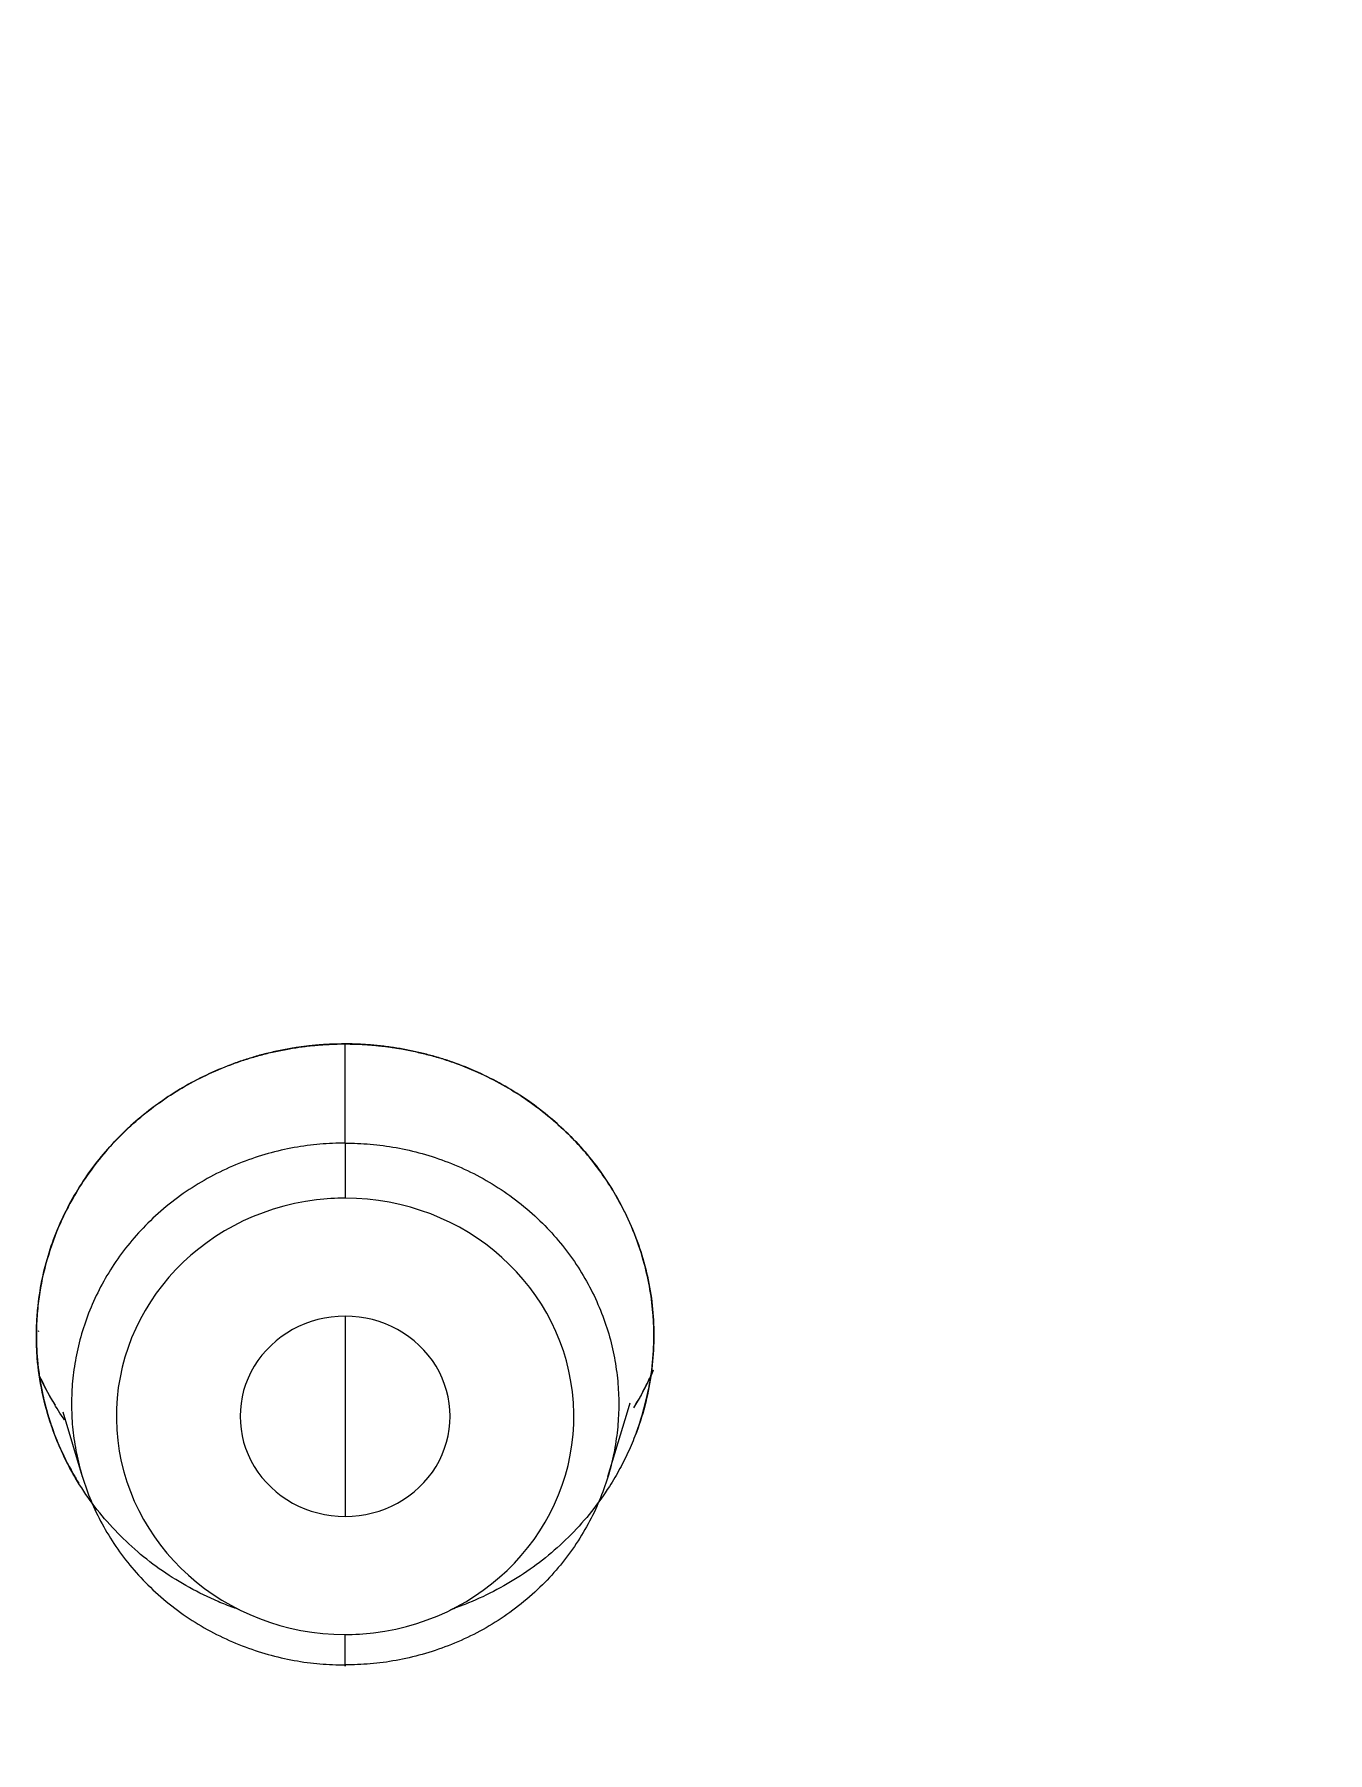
# Model space of a CAD drawing. Extents: x 5217 to 6345, y 0 to 827.
# Drawn here: x 5755.17 to 5763.79, y 480.77 to 492.23 of the extents above; entities that cross this region are included whole.
import ezdxf

# ---------------------------------------------------------------- set-up
doc = ezdxf.new("R2010")
doc.units = 0
doc.header["$LTSCALE"] = 30
doc.header["$MEASUREMENT"] = 0
doc.linetypes.add('HIDDEN2', pattern=[4.7625, 3.175, -1.5875])
doc.layers.add('1', color=7, linetype='CONTINUOUS')
doc.layers.add('2', color=1, linetype='HIDDEN2')

msp = doc.modelspace()

# ---------------------------------------------------------------- linework, layer by layer
at = {"layer": '1', "color": 7, "linetype": 'Continuous', "lineweight": 13}
for p, q in [((5757.244, 484.833), (5757.244, 484.465)), ((5757.244, 483.678), (5757.244, 482.343))]:
    msp.add_line(p, q, dxfattribs=at)
at = {"layer": '1', "color": 7, "linetype": 'Continuous', "lineweight": 18}
for p, q in [((5755.197, 483.583), (5755.199, 483.576)), ((5755.361, 483.042), (5755.491, 482.61)), ((5758.996, 482.61), (5759.127, 483.042)), ((5759.127, 483.042), (5759.145, 483.102)), ((5755.265, 483.013), (5755.271, 482.992)), ((5759.216, 482.992), (5759.223, 483.013))]:
    msp.add_line(p, q, dxfattribs=at)
for centre, major_axis, start_param, end_param in [((5757.244, 496.519), (-59.628, 0), 1.612136, 3.141593), ((5757.244, 496.519), (-59.628, 0), 1.612136, 3.132683), ((5757.244, 483.011), (-0.7, 0), 4.712389, 7.853982), ((5757.244, 483.011), (0.7, 0), 4.712389, 7.853982)]:
    msp.add_ellipse(centre, major_axis=major_axis, ratio=0.953717, start_param=start_param, end_param=end_param, dxfattribs=at)
at = {"layer": '1', "color": 7, "linetype": 'Continuous', "lineweight": 13}
for start_param, end_param in [(1.695807, 4.712389), (1.570796, 1.695807), (4.8374, 7.853982), (4.712389, 4.8374)]:
    msp.add_ellipse((5757.244, 483.011), major_axis=(1.525, 0), ratio=0.953717, start_param=start_param, end_param=end_param, dxfattribs=at)
at = {"layer": '1', "color": 7, "linetype": 'Continuous', "lineweight": 18}
for points, knots in [([(5759.712, 439.668), (5760.292, 439.691), (5761.968, 439.78), (5764.735, 440.04), (5767.995, 440.52), (5771.222, 441.172), (5774.407, 441.992), (5777.54, 442.979), (5780.611, 444.129), (5783.61, 445.439), (5786.529, 446.905), (5789.359, 448.523), (5792.092, 450.287), (5794.718, 452.192), (5797.229, 454.232), (5799.619, 456.402), (5801.88, 458.694), (5804.005, 461.101), (5805.987, 463.617), (5807.821, 466.233), (5809.501, 468.942), (5811.021, 471.735), (5812.378, 474.604), (5813.566, 477.54), (5814.583, 480.534), (5815.426, 483.576), (5816.091, 486.659), (5816.577, 489.772), (5816.882, 492.905), (5817.005, 496.05), (5816.947, 499.196), (5816.706, 502.335), (5816.285, 505.456), (5815.684, 508.55), (5814.904, 511.608), (5813.949, 514.62), (5812.822, 517.578), (5811.525, 520.471), (5810.063, 523.292), (5808.44, 526.031), (5806.66, 528.681), (5804.731, 531.234), (5802.657, 533.681), (5800.444, 536.015), (5798.1, 538.229), (5795.631, 540.316), (5793.045, 542.27), (5790.35, 544.085), (5787.555, 545.755), (5784.667, 547.276), (5781.695, 548.643), (5778.649, 549.85), (5775.538, 550.896), (5772.371, 551.776), (5769.157, 552.489), (5765.908, 553.031), (5762.632, 553.401), (5759.34, 553.598), (5756.041, 553.622), (5752.746, 553.471), (5749.464, 553.148), (5746.207, 552.652), (5742.982, 551.986), (5739.802, 551.151), (5736.674, 550.149), (5733.609, 548.985), (5730.617, 547.661), (5727.705, 546.181), (5724.883, 544.551), (5722.16, 542.774), (5719.544, 540.857), (5717.043, 538.805), (5714.664, 536.624), (5712.415, 534.322), (5710.302, 531.904), (5708.333, 529.379), (5706.512, 526.755), (5704.847, 524.038), (5703.34, 521.238), (5701.998, 518.363), (5700.825, 515.422), (5699.823, 512.423), (5698.996, 509.377), (5698.347, 506.291), (5697.877, 503.176), (5697.588, 500.041), (5697.48, 496.896), (5697.555, 493.75), (5697.811, 490.612), (5698.249, 487.493), (5698.866, 484.402), (5699.661, 481.348), (5700.631, 478.34), (5701.774, 475.388), (5703.085, 472.5), (5704.562, 469.686), (5706.199, 466.954), (5707.991, 464.313), (5709.934, 461.769), (5712.021, 459.332), (5714.245, 457.008), (5716.601, 454.805), (5719.08, 452.73), (5721.676, 450.788), (5724.38, 448.985), (5727.184, 447.328), (5730.08, 445.82), (5733.058, 444.468), (5736.111, 443.274), (5739.227, 442.243), (5742.399, 441.377), (5745.616, 440.68), (5748.868, 440.153), (5751.926, 439.822), (5753.898, 439.702), (5754.776, 439.668)], [0, 0, 0, 0, 0.004702, 0.013606, 0.022511, 0.031416, 0.040321, 0.049226, 0.058131, 0.067035, 0.07594, 0.084844, 0.093748, 0.102652, 0.111556, 0.120459, 0.129362, 0.138265, 0.147168, 0.15607, 0.164972, 0.173874, 0.182775, 0.191676, 0.200577, 0.209478, 0.218378, 0.227279, 0.236179, 0.245079, 0.253978, 0.262878, 0.271778, 0.280678, 0.289578, 0.298478, 0.307379, 0.316279, 0.32518, 0.334081, 0.342982, 0.351884, 0.360785, 0.369687, 0.37859, 0.387493, 0.396396, 0.405299, 0.414202, 0.423106, 0.43201, 0.440914, 0.449818, 0.458723, 0.467628, 0.476532, 0.485437, 0.494342, 0.503247, 0.512152, 0.521057, 0.529962, 0.538867, 0.547772, 0.556677, 0.565582, 0.574486, 0.583391, 0.592295, 0.601199, 0.610103, 0.619007, 0.62791, 0.636813, 0.645716, 0.654619, 0.663521, 0.672423, 0.681325, 0.690226, 0.699127, 0.708028, 0.716929, 0.725829, 0.734729, 0.743629, 0.752529, 0.761429, 0.770329, 0.779229, 0.788129, 0.797029, 0.805929, 0.814829, 0.82373, 0.832631, 0.841532, 0.850433, 0.859334, 0.868236, 0.877138, 0.886041, 0.894944, 0.903847, 0.91275, 0.921653, 0.930557, 0.939461, 0.948365, 0.95727, 0.966174, 0.975079, 0.983983, 0.992888, 1, 1, 1, 1]), ([(5793.07, 451.033), (5793.622, 451.416), (5795.04, 452.443), (5797.228, 454.234), (5799.62, 456.401), (5801.88, 458.694), (5804.005, 461.101), (5805.987, 463.617), (5807.821, 466.233), (5809.501, 468.942), (5811.021, 471.735), (5812.378, 474.604), (5813.566, 477.54), (5814.583, 480.534), (5815.426, 483.576), (5816.091, 486.659), (5816.577, 489.772), (5816.882, 492.905), (5817.005, 496.05), (5816.947, 499.196), (5816.706, 502.335), (5816.285, 505.456), (5815.684, 508.55), (5814.904, 511.608), (5813.949, 514.62), (5812.822, 517.578), (5811.525, 520.471), (5810.063, 523.292), (5808.44, 526.031), (5806.66, 528.681), (5804.731, 531.234), (5802.657, 533.681), (5800.444, 536.015), (5798.1, 538.229), (5795.631, 540.316), (5793.045, 542.27), (5790.35, 544.085), (5787.555, 545.755), (5784.667, 547.276), (5781.695, 548.643), (5778.649, 549.85), (5775.538, 550.896), (5772.371, 551.776), (5769.157, 552.489), (5765.908, 553.031), (5762.632, 553.401), (5759.34, 553.598), (5756.041, 553.622), (5752.746, 553.471), (5749.464, 553.148), (5746.207, 552.652), (5742.982, 551.986), (5739.802, 551.151), (5736.674, 550.149), (5733.609, 548.985), (5730.617, 547.661), (5727.705, 546.181), (5724.883, 544.551), (5722.16, 542.774), (5719.544, 540.857), (5717.043, 538.805), (5714.664, 536.624), (5712.415, 534.322), (5710.302, 531.904), (5708.333, 529.379), (5706.512, 526.755), (5704.847, 524.038), (5703.34, 521.238), (5701.998, 518.363), (5700.825, 515.422), (5699.823, 512.423), (5698.996, 509.377), (5698.347, 506.291), (5697.877, 503.176), (5697.588, 500.041), (5697.48, 496.896), (5697.555, 493.75), (5697.811, 490.612), (5698.249, 487.493), (5698.866, 484.402), (5699.661, 481.348), (5700.631, 478.34), (5701.774, 475.388), (5703.085, 472.5), (5704.562, 469.686), (5706.199, 466.954), (5707.991, 464.313), (5709.934, 461.769), (5712.021, 459.332), (5714.246, 457.009), (5716.6, 454.804), (5719.085, 452.736), (5720.978, 451.284), (5722.066, 450.56), (5722.254, 450.437)], [0, 0, 0, 0, 0.006833, 0.017845, 0.028856, 0.039868, 0.050878, 0.061889, 0.072899, 0.083908, 0.094918, 0.105926, 0.116935, 0.127943, 0.138951, 0.149959, 0.160966, 0.171973, 0.18298, 0.193987, 0.204994, 0.216001, 0.227008, 0.238016, 0.249023, 0.26003, 0.271038, 0.282046, 0.293055, 0.304063, 0.315072, 0.326082, 0.337091, 0.348102, 0.359112, 0.370123, 0.381134, 0.392146, 0.403157, 0.414169, 0.425182, 0.436194, 0.447207, 0.45822, 0.469233, 0.480246, 0.491259, 0.502272, 0.513286, 0.524299, 0.535313, 0.546326, 0.557339, 0.568352, 0.579365, 0.590378, 0.601391, 0.612403, 0.623416, 0.634428, 0.645439, 0.656451, 0.667462, 0.678472, 0.689483, 0.700493, 0.711502, 0.722512, 0.73352, 0.744529, 0.755537, 0.766545, 0.777553, 0.78856, 0.799567, 0.810574, 0.821581, 0.832588, 0.843595, 0.854602, 0.865609, 0.876617, 0.887624, 0.898632, 0.90964, 0.920649, 0.931657, 0.942666, 0.953676, 0.964686, 0.975696, 0.986706, 0.997717, 1, 1, 1, 1]), ([(5757.244, 485.494), (5757.236, 485.494), (5757.221, 485.494), (5757.197, 485.493), (5757.174, 485.493), (5757.151, 485.492), (5757.128, 485.491), (5757.105, 485.49), (5757.082, 485.488), (5757.059, 485.486), (5757.036, 485.484), (5757.014, 485.482), (5756.991, 485.479), (5756.969, 485.476), (5756.946, 485.473), (5756.924, 485.47), (5756.901, 485.467), (5756.879, 485.463), (5756.833, 485.455), (5756.765, 485.441), (5756.674, 485.419), (5756.587, 485.393), (5756.475, 485.354), (5756.338, 485.298), (5756.179, 485.216), (5756.025, 485.119), (5755.835, 484.975), (5755.622, 484.763), (5755.467, 484.539), (5755.372, 484.36), (5755.302, 484.204), (5755.235, 483.996), (5755.199, 483.796), (5755.187, 483.65), (5755.184, 483.521), (5755.192, 483.353), (5755.225, 483.15), (5755.276, 482.969), (5755.342, 482.797), (5755.406, 482.669), (5755.455, 482.587), (5755.468, 482.565)], [0, 0, 0, 0, 0.005391, 0.010769, 0.016135, 0.021488, 0.026828, 0.032157, 0.037472, 0.042776, 0.048066, 0.053345, 0.05861, 0.063864, 0.069105, 0.074333, 0.079549, 0.084752, 0.089943, 0.111947, 0.133517, 0.154653, 0.175356, 0.216306, 0.258123, 0.30081, 0.344367, 0.42732, 0.514442, 0.539382, 0.574293, 0.63877, 0.698748, 0.722954, 0.746334, 0.793337, 0.846776, 0.896431, 0.930616, 0.981596, 1, 1, 1, 1]), ([(5755.456, 482.584), (5755.422, 482.64), (5755.359, 482.758), (5755.28, 482.954), (5755.22, 483.17), (5755.192, 483.363), (5755.185, 483.517), (5755.187, 483.632), (5755.198, 483.774), (5755.224, 483.94), (5755.274, 484.124), (5755.341, 484.299), (5755.451, 484.516), (5755.621, 484.762), (5755.833, 484.973), (5756.022, 485.117), (5756.173, 485.213), (5756.334, 485.296), (5756.474, 485.354), (5756.59, 485.394), (5756.68, 485.42), (5756.77, 485.442), (5756.845, 485.457), (5756.904, 485.467), (5756.947, 485.474), (5756.989, 485.479), (5757.031, 485.484), (5757.074, 485.487), (5757.116, 485.49), (5757.159, 485.492), (5757.201, 485.494), (5757.23, 485.494), (5757.244, 485.494)], [0, 0, 0, 0, 0.047543, 0.097076, 0.155111, 0.211928, 0.24044, 0.268874, 0.297331, 0.34561, 0.392297, 0.437847, 0.482694, 0.569746, 0.653719, 0.696269, 0.738398, 0.781201, 0.823671, 0.845471, 0.867198, 0.88892, 0.910708, 0.920695, 0.930648, 0.940575, 0.950483, 0.960379, 0.970271, 0.980167, 0.990074, 1, 1, 1, 1]), ([(5756.54, 481.721), (5756.526, 481.726), (5756.478, 481.743), (5756.364, 481.788), (5756.204, 481.866), (5756.024, 481.977), (5755.858, 482.105), (5755.708, 482.249), (5755.573, 482.406), (5755.457, 482.575), (5755.36, 482.755), (5755.28, 482.954), (5755.22, 483.17), (5755.192, 483.363), (5755.185, 483.517), (5755.187, 483.632), (5755.198, 483.774), (5755.224, 483.94), (5755.274, 484.124), (5755.341, 484.299), (5755.451, 484.516), (5755.621, 484.762), (5755.833, 484.973), (5756.022, 485.117), (5756.173, 485.213), (5756.334, 485.296), (5756.474, 485.354), (5756.59, 485.394), (5756.68, 485.42), (5756.77, 485.442), (5756.845, 485.457), (5756.904, 485.467), (5756.947, 485.474), (5756.989, 485.479), (5757.031, 485.484), (5757.074, 485.487), (5757.116, 485.49), (5757.159, 485.492), (5757.201, 485.494), (5757.23, 485.494), (5757.244, 485.494)], [0, 0, 0, 0, 0.007869, 0.026841, 0.064369, 0.101601, 0.138786, 0.176189, 0.213246, 0.250095, 0.287403, 0.324461, 0.367882, 0.41039, 0.431722, 0.452995, 0.474286, 0.510407, 0.545336, 0.579415, 0.612968, 0.678098, 0.740924, 0.772758, 0.804278, 0.836301, 0.868076, 0.884386, 0.900642, 0.916894, 0.933194, 0.940667, 0.948113, 0.95554, 0.962953, 0.970357, 0.977758, 0.985162, 0.992574, 1, 1, 1, 1]), ([(5757.244, 485.494), (5757.236, 485.494), (5757.221, 485.494), (5757.197, 485.493), (5757.174, 485.493), (5757.151, 485.492), (5757.128, 485.491), (5757.105, 485.49), (5757.082, 485.488), (5757.059, 485.486), (5757.036, 485.484), (5757.014, 485.482), (5756.991, 485.479), (5756.969, 485.476), (5756.946, 485.473), (5756.924, 485.47), (5756.901, 485.467), (5756.879, 485.463), (5756.833, 485.455), (5756.765, 485.441), (5756.674, 485.419), (5756.587, 485.393), (5756.475, 485.354), (5756.338, 485.298), (5756.179, 485.216), (5756.025, 485.119), (5755.835, 484.975), (5755.622, 484.763), (5755.467, 484.539), (5755.372, 484.36), (5755.302, 484.204), (5755.235, 483.996), (5755.197, 483.784), (5755.187, 483.636), (5755.185, 483.55), (5755.187, 483.435), (5755.202, 483.279), (5755.239, 483.097), (5755.274, 482.981), (5755.294, 482.926), (5755.297, 482.917)], [0, 0, 0, 0, 0.005956, 0.011899, 0.017828, 0.023743, 0.029644, 0.035532, 0.041405, 0.047265, 0.053111, 0.058943, 0.064762, 0.070566, 0.076357, 0.082134, 0.087898, 0.093647, 0.099383, 0.123696, 0.14753, 0.170884, 0.19376, 0.239007, 0.285214, 0.332381, 0.380509, 0.472168, 0.568433, 0.595991, 0.634565, 0.70581, 0.772082, 0.808839, 0.825828, 0.842154, 0.902155, 0.952562, 0.992165, 1, 1, 1, 1]), ([(5757.244, 485.494), (5757.251, 485.494), (5757.267, 485.494), (5757.29, 485.493), (5757.313, 485.493), (5757.335, 485.492), (5757.358, 485.491), (5757.381, 485.49), (5757.404, 485.488), (5757.427, 485.486), (5757.449, 485.484), (5757.472, 485.482), (5757.495, 485.479), (5757.518, 485.477), (5757.54, 485.474), (5757.563, 485.47), (5757.586, 485.467), (5757.631, 485.459), (5757.699, 485.446), (5757.787, 485.425), (5757.875, 485.401), (5757.991, 485.363), (5758.132, 485.306), (5758.295, 485.224), (5758.45, 485.128), (5758.597, 485.017), (5758.735, 484.894), (5758.861, 484.757), (5758.975, 484.607), (5759.074, 484.444), (5759.158, 484.27), (5759.225, 484.087), (5759.273, 483.896), (5759.3, 483.701), (5759.305, 483.502), (5759.289, 483.302), (5759.251, 483.103), (5759.21, 482.969), (5759.185, 482.901), (5759.183, 482.897)], [0, 0, 0, 0, 0.005828, 0.011649, 0.017465, 0.023278, 0.029088, 0.034896, 0.040705, 0.046515, 0.052327, 0.058144, 0.063966, 0.069794, 0.07563, 0.081475, 0.08733, 0.093197, 0.116487, 0.139716, 0.162956, 0.186278, 0.232822, 0.279695, 0.326818, 0.374508, 0.422582, 0.471245, 0.52065, 0.57111, 0.622411, 0.674823, 0.72711, 0.780422, 0.833509, 0.887644, 0.941793, 0.996462, 1, 1, 1, 1]), ([(5759.25, 483.112), (5759.262, 483.163), (5759.286, 483.283), (5759.301, 483.442), (5759.303, 483.587), (5759.293, 483.781), (5759.239, 484.076), (5759.122, 484.362), (5759.001, 484.564), (5758.919, 484.682), (5758.824, 484.798), (5758.716, 484.91), (5758.591, 485.022), (5758.449, 485.129), (5758.292, 485.226), (5758.13, 485.307), (5758.006, 485.357), (5757.924, 485.385), (5757.885, 485.397), (5757.846, 485.409), (5757.806, 485.42), (5757.766, 485.43), (5757.725, 485.44), (5757.684, 485.449), (5757.642, 485.457), (5757.599, 485.465), (5757.556, 485.471), (5757.513, 485.477), (5757.469, 485.482), (5757.425, 485.486), (5757.38, 485.49), (5757.335, 485.492), (5757.29, 485.494), (5757.259, 485.494), (5757.244, 485.494)], [0, 0, 0, 0, 0.045006, 0.104844, 0.136213, 0.169495, 0.271625, 0.392032, 0.430788, 0.471097, 0.512957, 0.556369, 0.601333, 0.652762, 0.703299, 0.752946, 0.801704, 0.812625, 0.82364, 0.834747, 0.845947, 0.85724, 0.868625, 0.880104, 0.891675, 0.90334, 0.915097, 0.926947, 0.93889, 0.950926, 0.963055, 0.975277, 0.987592, 1, 1, 1, 1]), ([(5759.186, 482.906), (5759.187, 482.907), (5759.212, 482.975), (5759.248, 483.094), (5759.286, 483.283), (5759.301, 483.442), (5759.303, 483.587), (5759.293, 483.781), (5759.239, 484.076), (5759.122, 484.362), (5759.001, 484.564), (5758.919, 484.682), (5758.824, 484.798), (5758.716, 484.91), (5758.591, 485.022), (5758.449, 485.129), (5758.292, 485.226), (5758.13, 485.307), (5758.006, 485.357), (5757.924, 485.385), (5757.885, 485.397), (5757.846, 485.409), (5757.806, 485.42), (5757.766, 485.43), (5757.725, 485.44), (5757.684, 485.449), (5757.642, 485.457), (5757.599, 485.465), (5757.556, 485.471), (5757.513, 485.477), (5757.469, 485.482), (5757.425, 485.486), (5757.38, 485.49), (5757.335, 485.492), (5757.29, 485.494), (5757.259, 485.494), (5757.244, 485.494)], [0, 0, 0, 0, 0.001036, 0.058018, 0.100425, 0.15679, 0.186339, 0.21769, 0.313893, 0.427313, 0.46382, 0.501789, 0.54122, 0.582113, 0.624467, 0.672912, 0.720517, 0.767283, 0.813211, 0.823499, 0.833874, 0.844336, 0.854887, 0.865524, 0.876249, 0.887061, 0.897961, 0.908949, 0.920024, 0.931186, 0.942436, 0.953774, 0.965199, 0.976712, 0.988312, 1, 1, 1, 1]), ([(5757.244, 485.494), (5757.251, 485.494), (5757.267, 485.494), (5757.29, 485.493), (5757.313, 485.493), (5757.335, 485.492), (5757.358, 485.491), (5757.381, 485.49), (5757.404, 485.488), (5757.427, 485.486), (5757.449, 485.484), (5757.472, 485.482), (5757.495, 485.479), (5757.518, 485.477), (5757.54, 485.474), (5757.563, 485.47), (5757.586, 485.467), (5757.631, 485.459), (5757.699, 485.446), (5757.787, 485.425), (5757.875, 485.401), (5757.991, 485.363), (5758.132, 485.306), (5758.295, 485.224), (5758.45, 485.128), (5758.597, 485.017), (5758.735, 484.894), (5758.861, 484.757), (5758.975, 484.607), (5759.074, 484.444), (5759.158, 484.27), (5759.225, 484.087), (5759.273, 483.896), (5759.3, 483.701), (5759.305, 483.502), (5759.289, 483.302), (5759.251, 483.103), (5759.198, 482.93), (5759.138, 482.784), (5759.077, 482.661), (5758.996, 482.524), (5758.89, 482.375), (5758.753, 482.221), (5758.602, 482.082), (5758.436, 481.959), (5758.257, 481.852), (5758.099, 481.778), (5757.994, 481.738), (5757.954, 481.723), (5757.947, 481.721)], [0, 0, 0, 0, 0.003991, 0.007977, 0.011959, 0.015939, 0.019918, 0.023895, 0.027872, 0.031851, 0.035831, 0.039814, 0.0438, 0.047791, 0.051787, 0.05579, 0.059799, 0.063816, 0.079764, 0.09567, 0.111583, 0.127553, 0.159424, 0.19152, 0.223787, 0.256443, 0.289362, 0.322683, 0.356513, 0.391065, 0.426194, 0.462083, 0.497885, 0.534391, 0.570742, 0.607811, 0.644889, 0.682323, 0.706978, 0.731812, 0.756929, 0.793911, 0.830886, 0.867511, 0.904191, 0.940852, 0.977599, 0.99603, 1, 1, 1, 1]), ([(5755.374, 482.986), (5755.346, 483.027), (5755.287, 483.12), (5755.236, 483.216), (5755.21, 483.271)], [0, 0, 0, 0, 0.450308, 1, 1, 1, 1]), ([(5755.374, 482.986), (5755.346, 483.027), (5755.287, 483.12), (5755.236, 483.216), (5755.21, 483.271)], [0, 0, 0, 0, 0.45024, 1, 1, 1, 1]), ([(5759.299, 483.319), (5759.299, 483.318), (5759.268, 483.247), (5759.224, 483.163), (5759.176, 483.082), (5759.166, 483.067)], [0, 0, 0, 0, 0.007912, 0.816111, 1, 1, 1, 1]), ([(5759.178, 483.085), (5759.203, 483.127), (5759.242, 483.196), (5759.276, 483.268), (5759.289, 483.296)], [0, 0, 0, 0, 0.607585, 1, 1, 1, 1]), ([(5759.178, 483.085), (5759.203, 483.127), (5759.242, 483.196), (5759.276, 483.268), (5759.289, 483.296)], [0, 0, 0, 0, 0.607585, 1, 1, 1, 1]), ([(5759.23, 483.178), (5759.219, 483.156), (5759.198, 483.118), (5759.176, 483.082), (5759.166, 483.067)], [0, 0, 0, 0, 0.590339, 1, 1, 1, 1]), ([(5759.186, 482.906), (5759.187, 482.907), (5759.2, 482.943), (5759.212, 482.978), (5759.223, 483.014)], [0, 0, 0, 0, 0.033941, 1, 1, 1, 1])]:
    msp.add_open_spline(points, degree=3, knots=knots, dxfattribs=at)
for points, weights in [([(5759.708, 439.699), (5816.872, 441.954), (5816.872, 496.519)], [0.983511683882, 0.715597051788, 1]), ([(5759.708, 439.699), (5816.365, 441.934), (5816.87, 496.013)], [0.983511683882, 0.717332143437, 0.996339416072])]:
    msp.add_rational_spline(points, weights, degree=2, dxfattribs=at)
at = {"layer": '1', "color": 7, "linetype": 'Continuous', "lineweight": 13}
msp.add_open_spline([(5757.244, 484.833), (5757.244, 485.493)], degree=1, dxfattribs=at)
at = {"layer": '1', "color": 7, "linetype": 'Continuous', "lineweight": 18}
for points, weights in [([(5757.244, 484.833), (5755.42, 484.833), (5755.42, 483.093), (5755.42, 481.353), (5757.244, 481.353)], [1, 0.707106793631, 1, 0.707106793631, 1]), ([(5757.244, 484.833), (5759.068, 484.833), (5759.068, 483.093), (5759.068, 481.353), (5757.244, 481.353)], [1, 0.707106768742, 1, 0.707106768742, 1])]:
    msp.add_rational_spline(points, weights, degree=2, knots=[0, 0, 0, 0.5, 0.5, 1, 1, 1], dxfattribs=at)
msp.add_open_spline([(5755.203, 483.287), (5755.235, 483.218), (5755.27, 483.151), (5755.31, 483.085)], degree=3, dxfattribs=at)
msp.add_open_spline([(5755.203, 483.287), (5755.235, 483.218), (5755.27, 483.151), (5755.31, 483.085)], degree=3, dxfattribs=at)
at = {"layer": '1', "color": 7, "linetype": 'Continuous', "lineweight": 13}
msp.add_rational_spline([(5757.244, 481.353), (5757.244, 481.294), (5757.244, 481.556)], [1, 0.737277336796, 1], degree=2, dxfattribs=at)
at = {"layer": '2', "color": 7, "linetype": 'Continuous', "lineweight": 18}
msp.add_ellipse((5757.244, 496.914), major_axis=(-59.996, 0), ratio=0.953717, start_param=2.930106, end_param=4.712389, dxfattribs=at)

doc.saveas('drawing.dxf')
